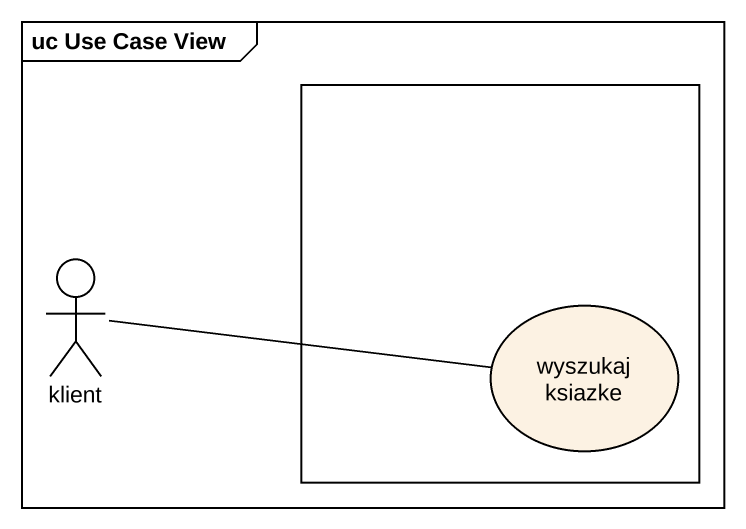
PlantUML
@startuml
mainframe uc Use Case View
rectangle " " as rectangle1 {
  usecase "wyszukaj ksiazke" as wyszukaj_ksiazke
}
actor klient
klient -right- wyszukaj_ksiazke
@enduml
